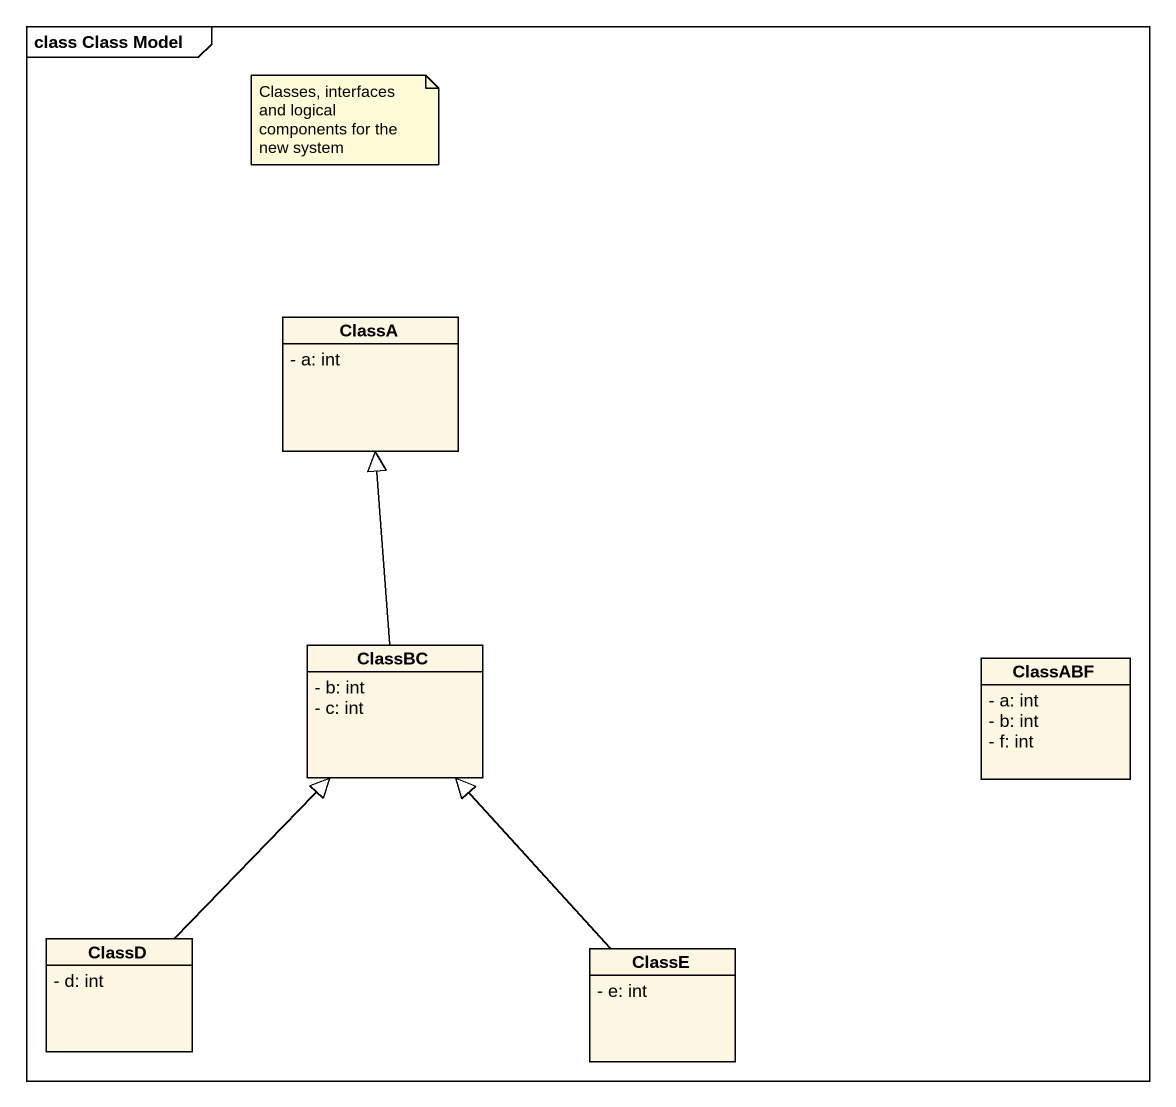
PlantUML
@startuml
mainframe class Class Model
hide circle
hide empty members
skinparam classAttributeIconSize 0
class ClassA {
  - a: int
}
class ClassBC {
  - b: int
  - c: int
}
class ClassABF {
  - a: int
  - b: int
  - f: int
}
class ClassD {
  - d: int
}
class ClassE {
  - e: int
}
ClassBC -up-|> ClassA
ClassD -up-|> ClassBC
ClassE -up-|> ClassBC
note as N1
  Classes, interfaces and logical components for the new system
end note
@enduml
